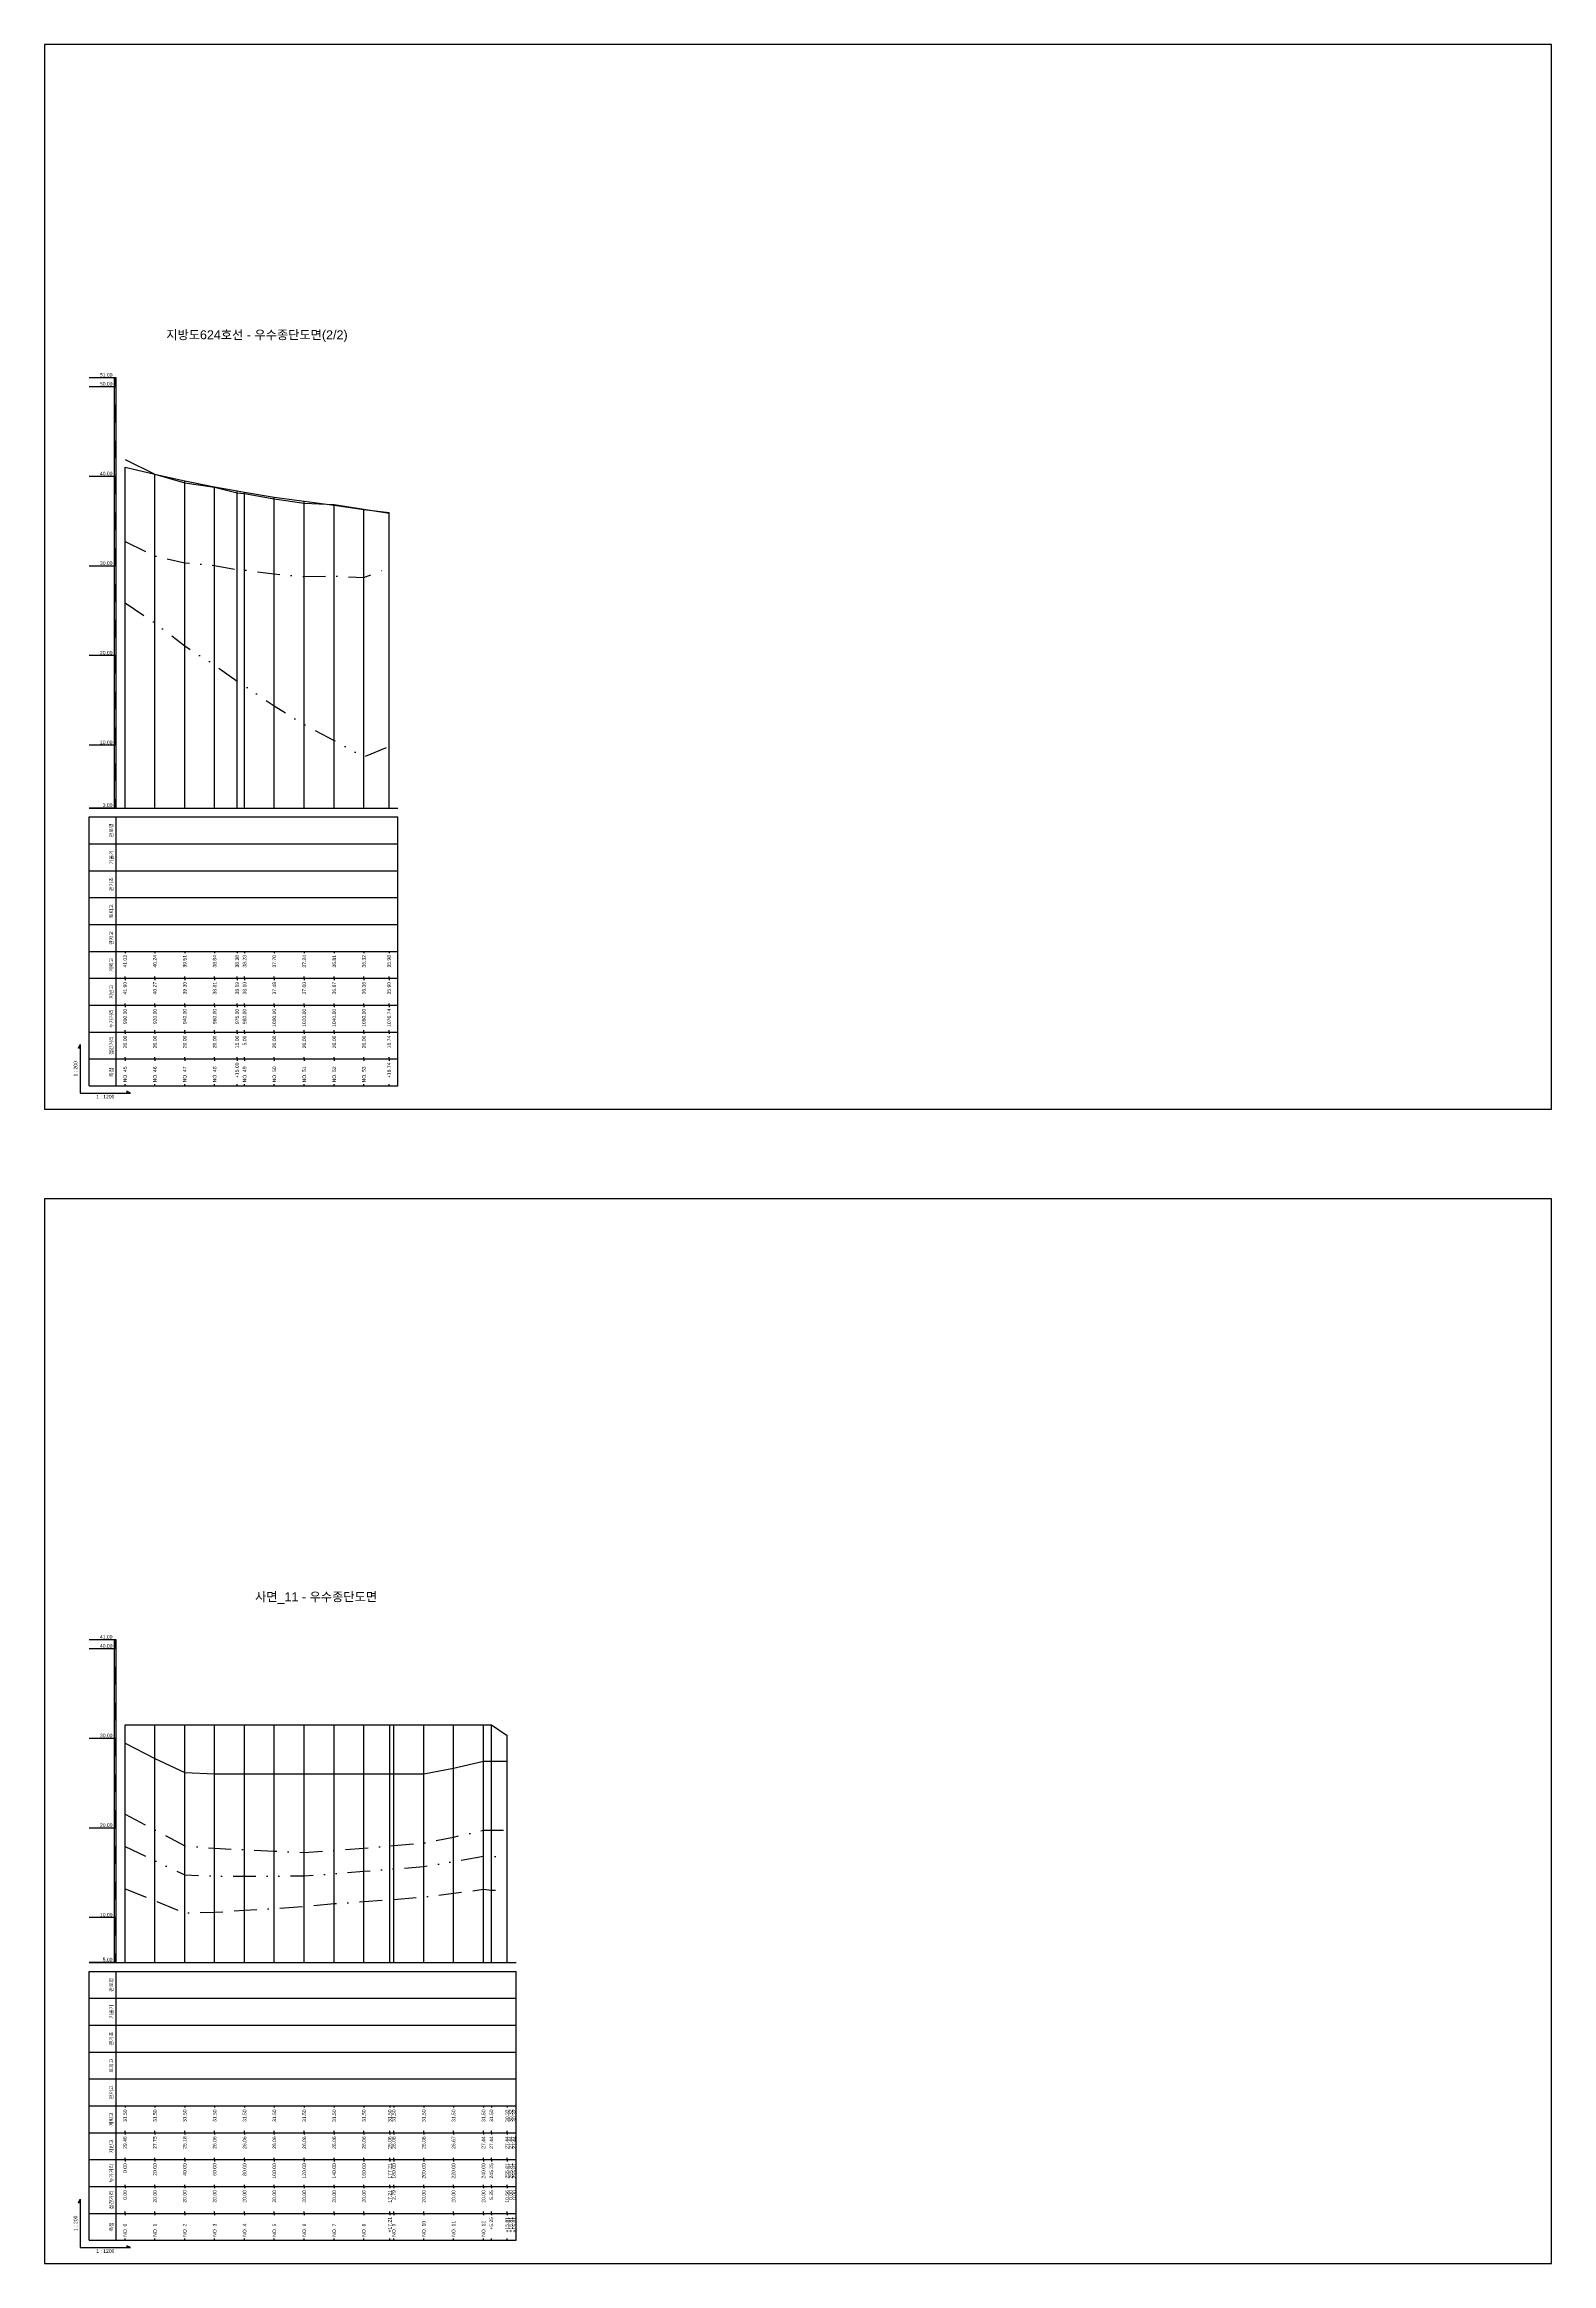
# Model space of a CAD drawing. Header units: millimetres. Extents: x -105495 to 3444, y -108190 to 2013.
# Drawn here: x 20 to 861, y -61824 to -60586 of the extents above; entities that cross this region are included whole.
import ezdxf
from ezdxf.enums import TextEntityAlignment as Align

# ---------------------------------------------------------------- set-up
doc = ezdxf.new("R2010")
doc.units = ezdxf.units.MM
for name, pattern in [('BORDER', [44.45, 12.7, -6.35, 12.7, -6.35, 0, -6.35]), ('DASHDOT', [25.4, 12.7, -6.35, 0, -6.35]), ('DIVIDE', [31.75, 12.7, -6.35, 0, -6.35, 0, -6.35])]:
    doc.linetypes.add(name, pattern=pattern)
for name, color, linetype in [('KZ_종단_계획선', 1, 'Continuous'), ('KZ_종단_노선명', 7, 'Continuous'), ('KZ_종단_도각', 7, 'Continuous'), ('KZ_종단_수직선', 7, 'Continuous'), ('KZ_종단_암선1', 56, 'DASHDOT'), ('KZ_종단_암선2', 4, 'DIVIDE'), ('KZ_종단_암선3', 6, 'BORDER'), ('KZ_종단_지반선', 3, 'Continuous'), ('KZ_종단_테이블문자', 7, 'Continuous'), ('KZ_종단_테이블선', 7, 'Continuous'), ('KZ_종단_폴대', 7, 'Continuous')]:
    doc.layers.add(name, color=color, linetype=linetype)
doc.styles.get("Standard").update_dxf_attribs({"font": 'arial.ttf'})

msp = doc.modelspace()

# ---------------------------------------------------------------- linework, layer by layer
at = {"layer": 'KZ_종단_계획선'}
for points in [[(65, -60821.9), (65, -60821.9), (81.7, -60825.8), (98.3, -60829.5), (115, -60832.8), (127.5, -60835.1), (131.7, -60835.8), (148.3, -60838.5), (165, -60840.8), (181.7, -60843), (198.3, -60845.4), (212.3, -60847.1)], [(65, -61523.5), (81.7, -61523.5), (98.3, -61523.5), (115, -61523.5), (131.7, -61523.5), (148.3, -61523.5), (165, -61523.5), (181.7, -61523.5), (198.3, -61523.5), (212.7, -61523.5), (215, -61523.5), (231.7, -61523.5), (248.3, -61523.5), (265, -61523.5), (269.4, -61523.5), (278.2, -61529.4)]]:
    msp.add_lwpolyline(points, dxfattribs=at)
at = {"layer": 'KZ_종단_도각'}
for points in [[(20, -61180), (861, -61180), (861, -60586), (20, -60586)], [(20, -61824), (861, -61824), (861, -61230), (20, -61230)]]:
    msp.add_lwpolyline(points, close=True, dxfattribs=at)
at = {"layer": 'KZ_종단_수직선'}
for p, q in [((65, -61012), (65, -60821.9)), ((81.7, -61012), (81.7, -60825.8)), ((98.3, -61012), (98.3, -60829.5)), ((115, -61012), (115, -60832.8)), ((127.5, -61012), (127.5, -60835.1)), ((131.7, -61012), (131.7, -60835.8)), ((148.3, -61012), (148.3, -60838.5)), ((165, -61012), (165, -60840.8)), ((181.7, -61012), (181.7, -60843)), ((198.3, -61012), (198.3, -60845.4)), ((212.3, -61012), (212.3, -60847.1)), ((65, -61656), (65, -61523.5)), ((81.7, -61656), (81.7, -61523.5)), ((98.3, -61656), (98.3, -61523.5)), ((115, -61656), (115, -61523.5)), ((131.7, -61656), (131.7, -61523.5)), ((148.3, -61656), (148.3, -61523.5)), ((165, -61656), (165, -61523.5)), ((181.7, -61656), (181.7, -61523.5)), ((198.3, -61656), (198.3, -61523.5)), ((212.7, -61656), (212.7, -61523.5)), ((215, -61656), (215, -61523.5)), ((231.7, -61656), (231.7, -61523.5)), ((248.3, -61656), (248.3, -61523.5)), ((265, -61656), (265, -61523.5)), ((269.4, -61656), (269.4, -61523.5)), ((278.2, -61656), (278.2, -61529.4)), ((278.2, -61656), (278.2, -61529.4)), ((278.2, -61656), (278.2, -61529.4))]:
    msp.add_line(p, q, dxfattribs=at)
at = {"layer": 'KZ_종단_암선1', "flags": 128}
for points in [[(65, -60863.3), (81.7, -60871.4), (98.3, -60875.2), (115, -60876.7), (127.5, -60879.1), (131.7, -60879.3), (148.3, -60881.4), (165, -60882.9), (181.7, -60882.6), (198.3, -60883.4), (212.3, -60877.7)], [(65, -61573.3), (81.7, -61582.2), (98.3, -61590.9), (115, -61592.3), (131.7, -61593.1), (148.3, -61593.9), (165, -61594.6), (181.7, -61593.6), (198.3, -61592.2), (212.7, -61591), (215, -61590.8), (231.7, -61589.4), (248.3, -61586.1), (265, -61582.2), (269.4, -61582.2), (278.2, -61582.2), (278.2, -61582.2), (278.2, -61582.2)]]:
    msp.add_lwpolyline(points, dxfattribs=at)
at = {"layer": 'KZ_종단_암선2', "flags": 128}
for points in [[(65, -60897.5), (81.7, -60908.7), (98.3, -60921.6), (115, -60932.2), (127.5, -60941.3), (131.7, -60943.8), (148.3, -60955), (165, -60965.5), (181.7, -60974.3), (198.3, -60983.4), (212.3, -60977.7)], [(65, -61591.3), (81.7, -61599.3), (98.3, -61607.1), (115, -61607.8), (131.7, -61607.8), (148.3, -61607.8), (165, -61607.7), (181.7, -61606.5), (198.3, -61605.1), (212.7, -61604), (215, -61603.8), (231.7, -61602.5), (248.3, -61599.7), (265, -61596.7), (269.4, -61596.9), (278.2, -61597.2), (278.2, -61597.2), (278.2, -61597.2)]]:
    msp.add_lwpolyline(points, dxfattribs=at)
at = {"layer": 'KZ_종단_암선3', "flags": 128}
msp.add_lwpolyline([(65, -61614.9), (81.7, -61621.6), (98.3, -61628.4), (115, -61628), (131.7, -61626.9), (148.3, -61625.9), (165, -61624.7), (181.7, -61623.2), (198.3, -61622), (212.7, -61620.9), (215, -61620.8), (231.7, -61619.5), (248.3, -61617.4), (265, -61615.2), (269.4, -61615.6), (278.2, -61616.2), (278.2, -61616.2), (278.2, -61616.2)], dxfattribs=at)
at = {"layer": 'KZ_종단_지반선', "flags": 128}
for points in [[(65, -60817.5), (81.7, -60825.7), (98.3, -60830.5), (115, -60833), (127.5, -60836.1), (131.7, -60836.5), (148.3, -60839.6), (165, -60842), (181.7, -60842.6), (198.3, -60845.2), (212.3, -60847.5)], [(65, -61533.7), (81.7, -61542.3), (98.3, -61550.1), (115, -61550.7), (131.7, -61550.7), (148.3, -61550.7), (165, -61550.7), (181.7, -61550.7), (198.3, -61550.7), (212.7, -61550.7), (215, -61550.7), (231.7, -61550.7), (248.3, -61547.7), (265, -61543.8), (269.4, -61543.8), (278.2, -61543.8), (278.2, -61543.8), (278.2, -61543.8)]]:
    msp.add_lwpolyline(points, dxfattribs=at)
at = {"layer": 'KZ_종단_테이블선'}
for p, q in [((45, -61012), (217.3, -61012)), ((45, -61032), (45, -61017)), ((45, -61017), (217.3, -61017)), ((60, -61032), (60, -61017)), ((217.3, -61032), (217.3, -61017)), ((45, -61047), (45, -61032)), ((45, -61032), (217.3, -61032)), ((60, -61047), (60, -61032)), ((217.3, -61047), (217.3, -61032)), ((45, -61062), (45, -61047)), ((45, -61047), (217.3, -61047)), ((60, -61062), (60, -61047)), ((217.3, -61062), (217.3, -61047)), ((45, -61077), (45, -61062)), ((45, -61062), (217.3, -61062)), ((60, -61077), (60, -61062)), ((217.3, -61077), (217.3, -61062)), ((45, -61092), (45, -61077)), ((45, -61077), (217.3, -61077)), ((60, -61092), (60, -61077)), ((217.3, -61092), (217.3, -61077)), ((45, -61107), (45, -61092)), ((45, -61092), (217.3, -61092)), ((60, -61107), (60, -61092)), ((65, -61092), (65, -61093)), ((81.7, -61092), (81.7, -61093)), ((98.3, -61092), (98.3, -61093)), ((115, -61092), (115, -61093)), ((127.5, -61092), (127.5, -61093)), ((131.7, -61092), (131.7, -61093)), ((148.3, -61092), (148.3, -61093)), ((165, -61092), (165, -61093)), ((181.7, -61092), (181.7, -61093)), ((198.3, -61092), (198.3, -61093)), ((212.3, -61092), (212.3, -61093)), ((217.3, -61107), (217.3, -61092)), ((45, -61122), (45, -61107)), ((45, -61107), (217.3, -61107)), ((60, -61122), (60, -61107)), ((65, -61107), (65, -61106)), ((65, -61107), (65, -61108)), ((81.7, -61107), (81.7, -61106)), ((81.7, -61107), (81.7, -61108)), ((98.3, -61107), (98.3, -61106)), ((98.3, -61107), (98.3, -61108)), ((115, -61107), (115, -61106)), ((115, -61107), (115, -61108)), ((127.5, -61107), (127.5, -61106)), ((127.5, -61107), (127.5, -61108)), ((131.7, -61107), (131.7, -61106)), ((131.7, -61107), (131.7, -61108)), ((148.3, -61107), (148.3, -61106)), ((148.3, -61107), (148.3, -61108)), ((165, -61107), (165, -61106)), ((165, -61107), (165, -61108)), ((181.7, -61107), (181.7, -61106)), ((181.7, -61107), (181.7, -61108)), ((198.3, -61107), (198.3, -61106)), ((198.3, -61107), (198.3, -61108)), ((212.3, -61107), (212.3, -61106)), ((212.3, -61107), (212.3, -61108)), ((217.3, -61122), (217.3, -61107)), ((45, -61137), (45, -61122)), ((45, -61122), (217.3, -61122)), ((60, -61137), (60, -61122)), ((65, -61122), (65, -61121)), ((65, -61122), (65, -61123)), ((81.7, -61122), (81.7, -61121)), ((81.7, -61122), (81.7, -61123)), ((98.3, -61122), (98.3, -61121)), ((98.3, -61122), (98.3, -61123)), ((115, -61122), (115, -61121)), ((115, -61122), (115, -61123)), ((127.5, -61122), (127.5, -61121)), ((127.5, -61122), (127.5, -61123)), ((131.7, -61122), (131.7, -61121)), ((131.7, -61122), (131.7, -61123)), ((148.3, -61122), (148.3, -61121)), ((148.3, -61122), (148.3, -61123)), ((165, -61122), (165, -61121)), ((165, -61122), (165, -61123)), ((181.7, -61122), (181.7, -61121)), ((181.7, -61122), (181.7, -61123)), ((198.3, -61122), (198.3, -61121)), ((198.3, -61122), (198.3, -61123)), ((212.3, -61122), (212.3, -61121)), ((212.3, -61122), (212.3, -61123)), ((217.3, -61137), (217.3, -61122)), ((45, -61152), (45, -61137)), ((45, -61137), (217.3, -61137)), ((60, -61152), (60, -61137)), ((65, -61137), (65, -61136)), ((65, -61137), (65, -61138)), ((81.7, -61137), (81.7, -61136)), ((81.7, -61137), (81.7, -61138)), ((98.3, -61137), (98.3, -61136)), ((98.3, -61137), (98.3, -61138)), ((115, -61137), (115, -61136)), ((115, -61137), (115, -61138)), ((127.5, -61137), (127.5, -61136)), ((127.5, -61137), (127.5, -61138)), ((131.7, -61137), (131.7, -61136)), ((131.7, -61137), (131.7, -61138)), ((148.3, -61137), (148.3, -61136)), ((148.3, -61137), (148.3, -61138)), ((165, -61137), (165, -61136)), ((165, -61137), (165, -61138)), ((181.7, -61137), (181.7, -61136)), ((181.7, -61137), (181.7, -61138)), ((198.3, -61137), (198.3, -61136)), ((198.3, -61137), (198.3, -61138)), ((212.3, -61137), (212.3, -61136)), ((212.3, -61137), (212.3, -61138)), ((217.3, -61152), (217.3, -61137)), ((45, -61167), (45, -61152)), ((45, -61152), (217.3, -61152)), ((60, -61167), (60, -61152)), ((65, -61152), (65, -61151)), ((65, -61152), (65, -61153)), ((81.7, -61152), (81.7, -61151)), ((81.7, -61152), (81.7, -61153)), ((98.3, -61152), (98.3, -61151)), ((98.3, -61152), (98.3, -61153)), ((115, -61152), (115, -61151)), ((115, -61152), (115, -61153)), ((127.5, -61152), (127.5, -61151)), ((127.5, -61152), (127.5, -61153)), ((131.7, -61152), (131.7, -61151)), ((131.7, -61152), (131.7, -61153)), ((148.3, -61152), (148.3, -61151)), ((148.3, -61152), (148.3, -61153)), ((165, -61152), (165, -61151)), ((165, -61152), (165, -61153)), ((181.7, -61152), (181.7, -61151)), ((181.7, -61152), (181.7, -61153)), ((198.3, -61152), (198.3, -61151)), ((198.3, -61152), (198.3, -61153)), ((212.3, -61152), (212.3, -61151)), ((212.3, -61152), (212.3, -61153)), ((217.3, -61167), (217.3, -61152)), ((45, -61167), (217.3, -61167)), ((65, -61167), (65, -61166)), ((81.7, -61167), (81.7, -61166)), ((98.3, -61167), (98.3, -61166)), ((115, -61167), (115, -61166)), ((127.5, -61167), (127.5, -61166)), ((131.7, -61167), (131.7, -61166)), ((148.3, -61167), (148.3, -61166)), ((165, -61167), (165, -61166)), ((181.7, -61167), (181.7, -61166)), ((198.3, -61167), (198.3, -61166)), ((212.3, -61167), (212.3, -61166)), ((45, -61656), (283.2, -61656)), ((45, -61676), (45, -61661)), ((45, -61661), (283.2, -61661)), ((60, -61676), (60, -61661)), ((283.2, -61676), (283.2, -61661)), ((45, -61691), (45, -61676)), ((45, -61676), (283.2, -61676)), ((60, -61691), (60, -61676)), ((283.2, -61691), (283.2, -61676)), ((45, -61706), (45, -61691)), ((45, -61691), (283.2, -61691)), ((60, -61706), (60, -61691)), ((283.2, -61706), (283.2, -61691)), ((45, -61721), (45, -61706)), ((45, -61706), (283.2, -61706)), ((60, -61721), (60, -61706)), ((283.2, -61721), (283.2, -61706)), ((45, -61736), (45, -61721)), ((45, -61721), (283.2, -61721)), ((60, -61736), (60, -61721)), ((283.2, -61736), (283.2, -61721)), ((45, -61751), (45, -61736)), ((45, -61736), (283.2, -61736)), ((60, -61751), (60, -61736)), ((65, -61736), (65, -61737)), ((81.7, -61736), (81.7, -61737)), ((98.3, -61736), (98.3, -61737)), ((115, -61736), (115, -61737)), ((131.7, -61736), (131.7, -61737)), ((148.3, -61736), (148.3, -61737)), ((165, -61736), (165, -61737)), ((181.7, -61736), (181.7, -61737)), ((198.3, -61736), (198.3, -61737)), ((212.7, -61736), (212.7, -61737)), ((215, -61736), (215, -61737)), ((231.7, -61736), (231.7, -61737)), ((248.3, -61736), (248.3, -61737)), ((265, -61736), (265, -61737)), ((269.4, -61736), (269.4, -61737)), ((278.2, -61736), (278.2, -61737)), ((278.2, -61736), (278.2, -61737)), ((278.2, -61736), (278.2, -61737)), ((283.2, -61751), (283.2, -61736)), ((45, -61766), (45, -61751)), ((45, -61751), (283.2, -61751)), ((60, -61766), (60, -61751)), ((65, -61751), (65, -61750)), ((65, -61751), (65, -61752)), ((81.7, -61751), (81.7, -61750)), ((81.7, -61751), (81.7, -61752)), ((98.3, -61751), (98.3, -61750)), ((98.3, -61751), (98.3, -61752)), ((115, -61751), (115, -61750)), ((115, -61751), (115, -61752)), ((131.7, -61751), (131.7, -61750)), ((131.7, -61751), (131.7, -61752)), ((148.3, -61751), (148.3, -61750)), ((148.3, -61751), (148.3, -61752)), ((165, -61751), (165, -61750)), ((165, -61751), (165, -61752)), ((181.7, -61751), (181.7, -61750)), ((181.7, -61751), (181.7, -61752)), ((198.3, -61751), (198.3, -61750)), ((198.3, -61751), (198.3, -61752)), ((212.7, -61751), (212.7, -61750)), ((212.7, -61751), (212.7, -61752)), ((215, -61751), (215, -61750)), ((215, -61751), (215, -61752)), ((231.7, -61751), (231.7, -61750)), ((231.7, -61751), (231.7, -61752)), ((248.3, -61751), (248.3, -61750)), ((248.3, -61751), (248.3, -61752)), ((265, -61751), (265, -61750)), ((265, -61751), (265, -61752)), ((269.4, -61751), (269.4, -61750)), ((269.4, -61751), (269.4, -61752)), ((278.2, -61751), (278.2, -61750)), ((278.2, -61751), (278.2, -61750)), ((278.2, -61751), (278.2, -61750)), ((278.2, -61751), (278.2, -61752)), ((278.2, -61751), (278.2, -61752)), ((278.2, -61751), (278.2, -61752)), ((283.2, -61766), (283.2, -61751)), ((45, -61781), (45, -61766)), ((45, -61766), (283.2, -61766)), ((60, -61781), (60, -61766)), ((65, -61766), (65, -61765)), ((65, -61766), (65, -61767)), ((81.7, -61766), (81.7, -61765)), ((81.7, -61766), (81.7, -61767)), ((98.3, -61766), (98.3, -61765)), ((98.3, -61766), (98.3, -61767)), ((115, -61766), (115, -61765)), ((115, -61766), (115, -61767)), ((131.7, -61766), (131.7, -61765)), ((131.7, -61766), (131.7, -61767)), ((148.3, -61766), (148.3, -61765)), ((148.3, -61766), (148.3, -61767)), ((165, -61766), (165, -61765)), ((165, -61766), (165, -61767)), ((181.7, -61766), (181.7, -61765)), ((181.7, -61766), (181.7, -61767)), ((198.3, -61766), (198.3, -61765)), ((198.3, -61766), (198.3, -61767)), ((212.7, -61766), (212.7, -61765)), ((212.7, -61766), (212.7, -61767)), ((215, -61766), (215, -61765)), ((215, -61766), (215, -61767)), ((231.7, -61766), (231.7, -61765)), ((231.7, -61766), (231.7, -61767)), ((248.3, -61766), (248.3, -61765)), ((248.3, -61766), (248.3, -61767)), ((265, -61766), (265, -61765)), ((265, -61766), (265, -61767)), ((269.4, -61766), (269.4, -61765)), ((269.4, -61766), (269.4, -61767)), ((278.2, -61766), (278.2, -61765)), ((278.2, -61766), (278.2, -61765)), ((278.2, -61766), (278.2, -61765)), ((278.2, -61766), (278.2, -61767)), ((278.2, -61766), (278.2, -61767)), ((278.2, -61766), (278.2, -61767)), ((283.2, -61781), (283.2, -61766)), ((45, -61796), (45, -61781)), ((45, -61781), (283.2, -61781)), ((60, -61796), (60, -61781)), ((65, -61781), (65, -61780)), ((65, -61781), (65, -61782)), ((81.7, -61781), (81.7, -61780)), ((81.7, -61781), (81.7, -61782)), ((98.3, -61781), (98.3, -61780)), ((98.3, -61781), (98.3, -61782)), ((115, -61781), (115, -61780)), ((115, -61781), (115, -61782)), ((131.7, -61781), (131.7, -61780)), ((131.7, -61781), (131.7, -61782)), ((148.3, -61781), (148.3, -61780)), ((148.3, -61781), (148.3, -61782)), ((165, -61781), (165, -61780)), ((165, -61781), (165, -61782)), ((181.7, -61781), (181.7, -61780)), ((181.7, -61781), (181.7, -61782)), ((198.3, -61781), (198.3, -61780)), ((198.3, -61781), (198.3, -61782)), ((212.7, -61781), (212.7, -61780)), ((212.7, -61781), (212.7, -61782)), ((215, -61781), (215, -61780)), ((215, -61781), (215, -61782)), ((231.7, -61781), (231.7, -61780)), ((231.7, -61781), (231.7, -61782)), ((248.3, -61781), (248.3, -61780)), ((248.3, -61781), (248.3, -61782)), ((265, -61781), (265, -61780)), ((265, -61781), (265, -61782)), ((269.4, -61781), (269.4, -61780)), ((269.4, -61781), (269.4, -61782)), ((278.2, -61781), (278.2, -61780)), ((278.2, -61781), (278.2, -61780)), ((278.2, -61781), (278.2, -61780)), ((278.2, -61781), (278.2, -61782)), ((278.2, -61781), (278.2, -61782)), ((278.2, -61781), (278.2, -61782)), ((283.2, -61796), (283.2, -61781)), ((45, -61811), (45, -61796)), ((45, -61796), (283.2, -61796)), ((60, -61811), (60, -61796)), ((65, -61796), (65, -61795)), ((65, -61796), (65, -61797)), ((81.7, -61796), (81.7, -61795)), ((81.7, -61796), (81.7, -61797)), ((98.3, -61796), (98.3, -61795)), ((98.3, -61796), (98.3, -61797)), ((115, -61796), (115, -61795)), ((115, -61796), (115, -61797)), ((131.7, -61796), (131.7, -61795)), ((131.7, -61796), (131.7, -61797)), ((148.3, -61796), (148.3, -61795)), ((148.3, -61796), (148.3, -61797)), ((165, -61796), (165, -61795)), ((165, -61796), (165, -61797)), ((181.7, -61796), (181.7, -61795)), ((181.7, -61796), (181.7, -61797)), ((198.3, -61796), (198.3, -61795)), ((198.3, -61796), (198.3, -61797)), ((212.7, -61796), (212.7, -61795)), ((212.7, -61796), (212.7, -61797)), ((215, -61796), (215, -61795)), ((215, -61796), (215, -61797)), ((231.7, -61796), (231.7, -61795)), ((231.7, -61796), (231.7, -61797)), ((248.3, -61796), (248.3, -61795)), ((248.3, -61796), (248.3, -61797)), ((265, -61796), (265, -61795)), ((265, -61796), (265, -61797)), ((269.4, -61796), (269.4, -61795)), ((269.4, -61796), (269.4, -61797)), ((278.2, -61796), (278.2, -61795)), ((278.2, -61796), (278.2, -61795)), ((278.2, -61796), (278.2, -61795)), ((278.2, -61796), (278.2, -61797)), ((278.2, -61796), (278.2, -61797)), ((278.2, -61796), (278.2, -61797)), ((283.2, -61811), (283.2, -61796)), ((45, -61811), (283.2, -61811)), ((65, -61811), (65, -61810)), ((81.7, -61811), (81.7, -61810)), ((98.3, -61811), (98.3, -61810)), ((115, -61811), (115, -61810)), ((131.7, -61811), (131.7, -61810)), ((148.3, -61811), (148.3, -61810)), ((165, -61811), (165, -61810)), ((181.7, -61811), (181.7, -61810)), ((198.3, -61811), (198.3, -61810)), ((212.7, -61811), (212.7, -61810)), ((215, -61811), (215, -61810)), ((231.7, -61811), (231.7, -61810)), ((248.3, -61811), (248.3, -61810)), ((265, -61811), (265, -61810)), ((269.4, -61811), (269.4, -61810)), ((278.2, -61811), (278.2, -61810)), ((278.2, -61811), (278.2, -61810)), ((278.2, -61811), (278.2, -61810))]:
    msp.add_line(p, q, dxfattribs=at)
for points in [[(40, -61146), (39, -61146), (40, -61144), (40, -61171), (68, -61171), (66, -61170), (66, -61171)], [(40, -61790), (39, -61790), (40, -61788), (40, -61815), (68, -61815), (66, -61814), (66, -61815)]]:
    msp.add_lwpolyline(points, dxfattribs=at)
at = {"layer": 'KZ_종단_폴대'}
for p, q in [((60, -60772), (45, -60772)), ((60, -60777), (45, -60777)), ((60, -60827), (45, -60827)), ((60, -60877), (45, -60877)), ((60, -60927), (45, -60927)), ((60, -60977), (45, -60977)), ((60, -61012), (45, -61012)), ((60, -61476), (45, -61476)), ((60, -61481), (45, -61481)), ((60, -61531), (45, -61531)), ((60, -61581), (45, -61581)), ((60, -61631), (45, -61631)), ((60, -61656), (45, -61656))]:
    msp.add_line(p, q, dxfattribs=at)
at = {"layer": 'KZ_종단_폴대', "const_width": 1}
for points in [[(59.5, -60777), (59.5, -60772)], [(59.5, -60797), (59.5, -60787)], [(59.5, -60817), (59.5, -60807)], [(59.5, -60837), (59.5, -60827)], [(59.5, -60857), (59.5, -60847)], [(59.5, -60877), (59.5, -60867)], [(59.5, -60897), (59.5, -60887)], [(59.5, -60917), (59.5, -60907)], [(59.5, -60937), (59.5, -60927)], [(59.5, -60957), (59.5, -60947)], [(59.5, -60977), (59.5, -60967)], [(59.5, -60997), (59.5, -60987)], [(59.5, -61012), (59.5, -61007)], [(59.5, -61481), (59.5, -61476)], [(59.5, -61501), (59.5, -61491)], [(59.5, -61521), (59.5, -61511)], [(59.5, -61541), (59.5, -61531)], [(59.5, -61561), (59.5, -61551)], [(59.5, -61581), (59.5, -61571)], [(59.5, -61601), (59.5, -61591)], [(59.5, -61621), (59.5, -61611)], [(59.5, -61641), (59.5, -61631)], [(59.5, -61656), (59.5, -61651)]]:
    msp.add_lwpolyline(points, dxfattribs=at)
at = {"layer": 'KZ_종단_폴대'}
for points in [[(60, -61012), (60, -60772), (59, -60772), (59, -61012), (60, -61012)], [(60, -61656), (60, -61476), (59, -61476), (59, -61656), (60, -61656)]]:
    msp.add_lwpolyline(points, dxfattribs=at)

# ---------------------------------------------------------------- texts
at = {"layer": 'KZ_종단_노선명'}
for s, p in [('지방도624호선 - 우수종단도면(2/2)', (138.6, -60752)), ('사면_11 - 우수종단도면', (171.6, -61456))]:
    msp.add_text(s, height=5, dxfattribs=at).set_placement(p, align=Align.BOTTOM_CENTER)
at = {"layer": 'KZ_종단_테이블문자'}
for s, p in [('41.03', (65, -61094)), ('40.24', (81.7, -61094)), ('39.51', (98.3, -61094)), ('38.84', (115, -61094)), ('38.38', (127.5, -61094)), ('38.23', (131.7, -61094)), ('37.70', (148.3, -61094)), ('37.24', (165, -61094)), ('36.81', (181.7, -61094)), ('36.32', (198.3, -61094)), ('35.98', (212.3, -61094)), ('41.90', (65, -61109)), ('40.27', (81.7, -61109)), ('39.30', (98.3, -61109)), ('38.81', (115, -61109)), ('38.19', (127.5, -61109)), ('38.10', (131.7, -61109)), ('37.48', (148.3, -61109)), ('37.00', (165, -61109)), ('36.87', (181.7, -61109)), ('36.36', (198.3, -61109)), ('35.90', (212.3, -61109)), ('900.00', (65, -61124)), ('920.00', (81.7, -61124)), ('940.00', (98.3, -61124)), ('960.00', (115, -61124)), ('975.00', (127.5, -61124)), ('980.00', (131.7, -61124)), ('1000.00', (148.3, -61124)), ('1020.00', (165, -61124)), ('1040.00', (181.7, -61124)), ('1060.00', (198.3, -61124)), ('1076.74', (212.3, -61124)), ('20.00', (65, -61139)), ('20.00', (81.7, -61139)), ('20.00', (98.3, -61139)), ('20.00', (115, -61139)), ('15.00', (127.5, -61139)), ('5.00', (131.7, -61139)), ('20.00', (148.3, -61139)), ('20.00', (165, -61139)), ('20.00', (181.7, -61139)), ('20.00', (198.3, -61139)), ('16.74', (212.3, -61139)), ('+15.00', (127.5, -61154)), ('+16.74', (212.3, -61154)), ('31.50', (65, -61738)), ('31.50', (81.7, -61738)), ('31.50', (98.3, -61738)), ('31.50', (115, -61738)), ('31.50', (131.7, -61738)), ('31.50', (148.3, -61738)), ('31.50', (165, -61738)), ('31.50', (181.7, -61738)), ('31.50', (198.3, -61738)), ('31.50', (212.7, -61738)), ('31.50', (215, -61738)), ('31.50', (231.7, -61738)), ('31.50', (248.3, -61738)), ('31.50', (265, -61738)), ('31.50', (269.4, -61738)), ('30.32', (278.2, -61738)), ('30.32', (280.2, -61738)), ('30.32', (282.2, -61738)), ('29.46', (65, -61753)), ('27.75', (81.7, -61753)), ('26.18', (98.3, -61753)), ('26.06', (115, -61753)), ('26.06', (131.7, -61753)), ('26.06', (148.3, -61753)), ('26.06', (165, -61753)), ('26.06', (181.7, -61753)), ('26.06', (198.3, -61753)), ('26.06', (212.7, -61753)), ('26.06', (215, -61753)), ('26.06', (231.7, -61753)), ('26.67', (248.3, -61753)), ('27.44', (265, -61753)), ('27.44', (269.4, -61753)), ('27.44', (278.2, -61753)), ('27.44', (280.2, -61753)), ('27.44', (282.2, -61753)), ('0.00', (65, -61768)), ('20.00', (81.7, -61768)), ('40.00', (98.3, -61768)), ('60.00', (115, -61768)), ('80.00', (131.7, -61768)), ('100.00', (148.3, -61768)), ('120.00', (165, -61768)), ('140.00', (181.7, -61768)), ('160.00', (198.3, -61768)), ('177.21', (212.7, -61768)), ('180.00', (215, -61768)), ('200.00', (231.7, -61768)), ('220.00', (248.3, -61768)), ('240.00', (265, -61768)), ('245.25', (269.4, -61768)), ('255.81', (278.2, -61768)), ('255.81', (280.2, -61768)), ('255.81', (282.2, -61768)), ('0.00', (65, -61783)), ('20.00', (81.7, -61783)), ('20.00', (98.3, -61783)), ('20.00', (115, -61783)), ('20.00', (131.7, -61783)), ('20.00', (148.3, -61783)), ('20.00', (165, -61783)), ('20.00', (181.7, -61783)), ('20.00', (198.3, -61783)), ('17.21', (212.7, -61783)), ('2.79', (215, -61783)), ('20.00', (231.7, -61783)), ('20.00', (248.3, -61783)), ('20.00', (265, -61783)), ('5.25', (269.4, -61783)), ('10.56', (278.2, -61783)), ('0.00', (280.2, -61783)), ('0.00', (282.2, -61783)), ('+17.21', (212.7, -61798)), ('+5.25', (269.4, -61798)), ('+15.81', (278.2, -61798)), ('+15.81', (280.2, -61798)), ('+15.81', (282.2, -61798))]:
    msp.add_text(s, height=2, rotation=90, dxfattribs=at).set_placement(p, align=Align.MIDDLE_RIGHT)
for s, p in [('NO. 45', (65, -61165)), ('NO. 46', (81.7, -61165)), ('NO. 47', (98.3, -61165)), ('NO. 48', (115, -61165)), ('NO. 49', (131.7, -61165)), ('NO. 50', (148.3, -61165)), ('NO. 51', (165, -61165)), ('NO. 52', (181.7, -61165)), ('NO. 53', (198.3, -61165)), ('NO. 10', (231.7, -61809)), ('NO. 11', (248.3, -61809)), ('NO. 12', (265, -61809)), ('NO. 0', (65, -61809)), ('NO. 1', (81.7, -61809)), ('NO. 2', (98.3, -61809)), ('NO. 3', (115, -61809)), ('NO. 4', (131.7, -61809)), ('NO. 5', (148.3, -61809)), ('NO. 6', (165, -61809)), ('NO. 7', (181.7, -61809)), ('NO. 8', (198.3, -61809)), ('NO. 9', (215, -61809))]:
    msp.add_text(s, height=2, rotation=90, dxfattribs=at).set_placement(p, align=Align.MIDDLE_LEFT)
at = {"layer": 'KZ_종단_테이블선'}
for s, p in [('관로명', (59, -61024.5)), ('기울기', (59, -61039.5)), ('관기초', (59, -61054.5)), ('토피고', (59, -61069.5)), ('관저고', (59, -61084.5)), ('계획고', (59, -61099.5)), ('지반고', (59, -61114.5)), ('누가거리', (59, -61129.5)), ('점간거리', (59, -61144.5)), ('1 : 200', (39, -61157.5)), ('측점', (59, -61159.5)), ('관로명', (59, -61668.5)), ('기울기', (59, -61683.5)), ('관기초', (59, -61698.5)), ('토피고', (59, -61713.5)), ('관저고', (59, -61728.5)), ('계획고', (59, -61743.5)), ('지반고', (59, -61758.5)), ('누가거리', (59, -61773.5)), ('점간거리', (59, -61788.5)), ('1 : 200', (39, -61801.5)), ('측점', (59, -61803.5))]:
    msp.add_text(s, height=2, rotation=90, dxfattribs=at).set_placement(p, align=Align.BOTTOM_CENTER)
for p in [(54, -61172), (54, -61816)]:
    msp.add_text('1 : 1200', height=2, dxfattribs=at).set_placement(p, align=Align.TOP_CENTER)
at = {"layer": 'KZ_종단_폴대'}
for s, p in [('51.00', (58, -60772)), ('50.00', (58, -60777)), ('40.00', (58, -60827)), ('30.00', (58, -60877)), ('20.00', (58, -60927)), ('10.00', (58, -60977)), ('3.00', (58, -61012)), ('41.00', (58, -61476)), ('40.00', (58, -61481)), ('30.00', (58, -61531)), ('20.00', (58, -61581)), ('10.00', (58, -61631)), ('5.00', (58, -61656))]:
    msp.add_text(s, height=2, dxfattribs=at).set_placement(p, align=Align.BOTTOM_RIGHT)

doc.saveas('drawing.dxf')
